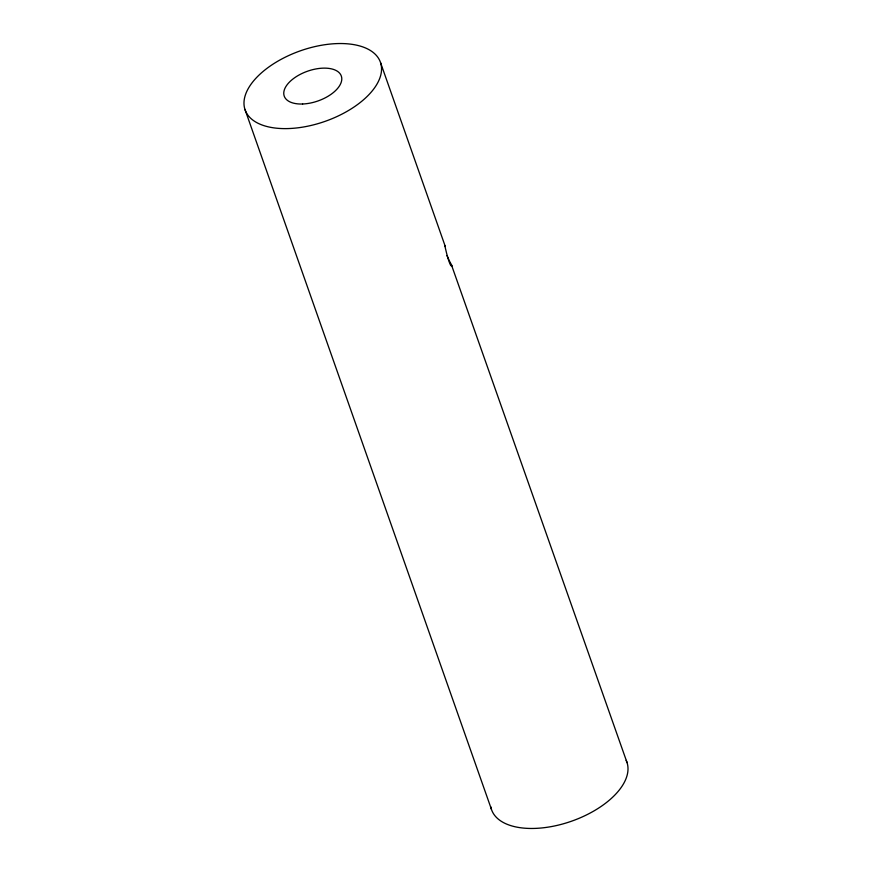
<?xml version="1.0" encoding="UTF-8"?>
<svg xmlns="http://www.w3.org/2000/svg" width="872" height="872" viewBox="0 0 872 872"><rect width="100%" height="100%" fill="white"/><g stroke="black" fill="none" stroke-linecap="round" stroke-linejoin="round"><path stroke-width="1.31" d="M627.066 762.651L451.26 264.347A12.088 1.188 67.1 0 1 446.976 255.54M444.753 245.544L446.54 252.978A11.881 1.482 75 0 0 450.693 265.361L451.729 266.276L451.936 265.35M380.606 62.806A71.722 37.365 -19.4 0 1 288.697 128.555A71.722 37.365 -19.4 0 1 269.012 66.872A71.722 37.365 -19.4 0 1 380.606 62.806L445.309 246.536M244.934 109.349L491.394 809.194M626.172 760.373A71.722 37.365 -19.4 0 1 570.593 821.533A71.722 37.365 -19.4 0 1 490.794 806.829M302.617 103.997A30.248 15.761 -19.4 0 0 341.388 76.256A30.248 15.761 -19.4 0 0 294.311 77.979A30.248 15.761 -19.4 0 0 302.617 103.997"/></g></svg>
